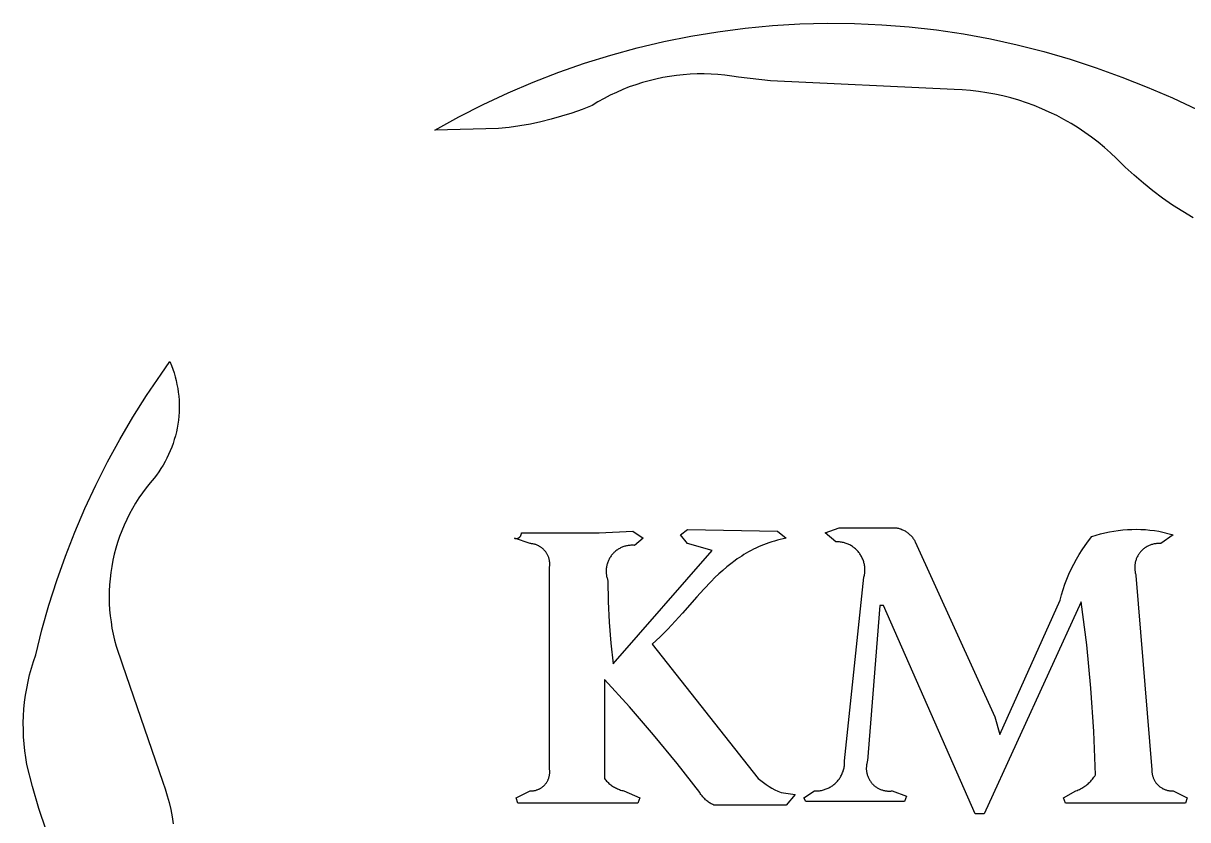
# Model space of a CAD drawing. Header units: millimetres. Extents: x 2135 to 254135, y 1035 to 90135.
# Drawn here: x 80722.6 to 81118.4, y 7236.4 to 7507.1 of the extents above; entities that cross this region are included whole.
import ezdxf

# ---------------------------------------------------------------- set-up
doc = ezdxf.new("R2010")
doc.units = ezdxf.units.MM
for name, color, linetype in [('form_TED.A', 40, 'Continuous'), ('HAT_TED.A', 9, 'Continuous'), ('WA2(가벽)_TED.A', 7, 'Continuous')]:
    doc.layers.add(name, color=color, linetype=linetype)

# ---------------------------------------------------------------- blocks, each defined once
blk = doc.blocks.new('BLOCK')
at = {"layer": 'HAT_TED.A', "color": 251}
for p, q in [((423960.607, -454299.592), (423961.066, -454299.549)), ((423961.066, -454299.549), (423961.526, -454299.521)), ((423961.526, -454299.521), (423961.987, -454299.509)), ((423961.987, -454299.509), (423962.448, -454299.513)), ((423962.448, -454299.513), (423962.909, -454299.533)), ((423962.909, -454299.533), (423963.368, -454299.569)), ((423959.242, -454299.816), (423959.694, -454299.726)), ((423959.694, -454299.726), (423960.149, -454299.651)), ((423960.149, -454299.651), (423960.607, -454299.592)), ((423963.368, -454299.569), (423963.827, -454299.621)), ((423963.827, -454299.621), (423964.283, -454299.688)), ((423964.283, -454299.688), (423964.736, -454299.771)), ((423958.349, -454300.043), (423958.794, -454299.922)), ((423958.794, -454299.922), (423959.242, -454299.816)), ((423964.736, -454299.771), (423965.187, -454299.87)), ((423965.187, -454299.87), (423965.633, -454299.984)), ((423957.908, -454300.18), (423958.349, -454300.043)), ((423965.633, -454299.984), (423966.076, -454300.113)), ((423966.076, -454300.113), (423966.514, -454300.257)), ((423957.043, -454300.498), (423957.473, -454300.331)), ((423957.473, -454300.331), (423957.908, -454300.18)), ((423966.514, -454300.257), (423966.947, -454300.417)), ((423956.619, -454300.679), (423957.043, -454300.498)), ((423958.769, -454300.542), (423958.659, -454300.581)), ((423958.88, -454300.506), (423958.769, -454300.542)), ((423958.993, -454300.475), (423958.88, -454300.506)), ((423959.106, -454300.447), (423958.993, -454300.475)), ((423959.221, -454300.423), (423959.106, -454300.447)), ((423959.336, -454300.402), (423959.221, -454300.423)), ((423959.451, -454300.386), (423959.336, -454300.402)), ((423959.568, -454300.374), (423959.451, -454300.386)), ((423959.684, -454300.365), (423959.568, -454300.374)), ((423959.801, -454300.361), (423959.684, -454300.365)), ((423959.918, -454300.36), (423959.801, -454300.361)), ((423960.035, -454300.364), (423959.918, -454300.36)), ((423960.151, -454300.371), (423960.035, -454300.364)), ((423960.267, -454300.382), (423960.151, -454300.371)), ((423960.383, -454300.398), (423960.267, -454300.382)), ((423960.499, -454300.417), (423960.383, -454300.398)), ((423961.033, -454300.476), (423960.499, -454300.417)), ((423964.124, -454300.625), (423961.033, -454300.476)), ((423966.947, -454300.417), (423967.375, -454300.583)), ((423956.201, -454300.875), (423956.619, -454300.679)), ((423958.338, -454300.721), (423958.234, -454300.774)), ((423958.443, -454300.671), (423958.338, -454300.721)), ((423958.55, -454300.624), (423958.443, -454300.671)), ((423958.659, -454300.581), (423958.55, -454300.624)), ((423964.262, -454300.631), (423964.124, -454300.625)), ((423964.399, -454300.642), (423964.262, -454300.631)), ((423964.537, -454300.658), (423964.399, -454300.642)), ((423964.673, -454300.678), (423964.537, -454300.658)), ((423964.809, -454300.703), (423964.673, -454300.678)), ((423964.944, -454300.732), (423964.809, -454300.703)), ((423965.078, -454300.766), (423964.944, -454300.732)), ((423967.375, -454300.583), (423967.797, -454300.763)), ((423955.791, -454301.084), (423956.201, -454300.875)), ((423958.032, -454300.892), (423957.864, -454300.959)), ((423958.132, -454300.832), (423958.032, -454300.892)), ((423958.234, -454300.774), (423958.132, -454300.832)), ((423965.211, -454300.805), (423965.078, -454300.766)), ((423965.342, -454300.848), (423965.211, -454300.805)), ((423965.472, -454300.895), (423965.342, -454300.848)), ((423965.6, -454300.947), (423965.472, -454300.895)), ((423967.797, -454300.763), (423968.214, -454300.958)), ((423955.388, -454301.308), (423955.791, -454301.084)), ((423957.347, -454301.123), (423957.172, -454301.166)), ((423957.521, -454301.074), (423957.347, -454301.123)), ((423957.694, -454301.019), (423957.521, -454301.074)), ((423957.864, -454300.959), (423957.694, -454301.019)), ((423965.726, -454301.003), (423965.6, -454300.947)), ((423965.85, -454301.063), (423965.726, -454301.003)), ((423965.972, -454301.128), (423965.85, -454301.063)), ((423966.092, -454301.196), (423965.972, -454301.128)), ((423956.457, -454301.278), (423955.388, -454301.308)), ((423956.637, -454301.26), (423956.457, -454301.278)), ((423956.816, -454301.235), (423956.637, -454301.26)), ((423956.995, -454301.204), (423956.816, -454301.235)), ((423957.172, -454301.166), (423956.995, -454301.204)), ((423966.21, -454301.269), (423966.092, -454301.196)), ((423966.325, -454301.345), (423966.21, -454301.269)), ((423966.437, -454301.426), (423966.325, -454301.345)), ((423966.547, -454301.51), (423966.437, -454301.426)), ((423966.653, -454301.598), (423966.547, -454301.51)), ((423966.757, -454301.689), (423966.653, -454301.598)), ((423966.857, -454301.784), (423966.757, -454301.689)), ((423967.003, -454301.927), (423966.857, -454301.784)), ((423967.154, -454302.066), (423967.003, -454301.927)), ((423967.309, -454302.199), (423967.154, -454302.066)), ((423967.469, -454302.327), (423967.309, -454302.199)), ((423967.633, -454302.45), (423967.469, -454302.327)), ((423967.801, -454302.567), (423967.633, -454302.45)), ((423967.973, -454302.678), (423967.801, -454302.567)), ((423968.148, -454302.783), (423967.973, -454302.678)), ((423950.782, -454305.409), (423950.93, -454305.201)), ((423950.93, -454305.201), (423950.956, -454305.263)), ((423950.538, -454305.768), (423950.782, -454305.409)), ((423950.956, -454305.263), (423950.979, -454305.326)), ((423950.979, -454305.326), (423951, -454305.39)), ((423951, -454305.39), (423951.019, -454305.454)), ((423951.019, -454305.454), (423951.035, -454305.519)), ((423951.035, -454305.519), (423951.049, -454305.584)), ((423951.049, -454305.584), (423951.061, -454305.65)), ((423950.306, -454306.134), (423950.538, -454305.768)), ((423951.061, -454305.65), (423951.071, -454305.717)), ((423951.071, -454305.717), (423951.078, -454305.784)), ((423951.078, -454305.784), (423951.083, -454305.85)), ((423951.083, -454305.85), (423951.086, -454305.917)), ((423951.086, -454305.985), (423951.084, -454306.052)), ((423951.086, -454305.917), (423951.086, -454305.985)), ((423950.086, -454306.508), (423950.306, -454306.134)), ((423951.073, -454306.185), (423951.064, -454306.252)), ((423951.079, -454306.118), (423951.073, -454306.185)), ((423951.084, -454306.052), (423951.079, -454306.118)), ((423951.039, -454306.383), (423951.023, -454306.449)), ((423951.052, -454306.318), (423951.039, -454306.383)), ((423951.064, -454306.252), (423951.052, -454306.318)), ((423949.878, -454306.889), (423950.086, -454306.508)), ((423950.984, -454306.577), (423950.961, -454306.64)), ((423951.004, -454306.513), (423950.984, -454306.577)), ((423951.023, -454306.449), (423951.004, -454306.513)), ((423950.909, -454306.764), (423950.88, -454306.824)), ((423950.936, -454306.702), (423950.909, -454306.764)), ((423950.961, -454306.64), (423950.936, -454306.702)), ((423949.682, -454307.276), (423949.878, -454306.889)), ((423950.78, -454306.999), (423950.743, -454307.055)), ((423950.816, -454306.942), (423950.78, -454306.999)), ((423950.849, -454306.883), (423950.816, -454306.942)), ((423950.88, -454306.824), (423950.849, -454306.883)), ((423950.663, -454307.162), (423950.595, -454307.241)), ((423950.704, -454307.109), (423950.663, -454307.162)), ((423950.743, -454307.055), (423950.704, -454307.109)), ((423949.499, -454307.669), (423949.682, -454307.276)), ((423950.53, -454307.323), (423950.468, -454307.406)), ((423950.595, -454307.241), (423950.53, -454307.323)), ((423950.353, -454307.58), (423950.3, -454307.67)), ((423950.409, -454307.492), (423950.353, -454307.58)), ((423950.468, -454307.406), (423950.409, -454307.492)), ((423949.328, -454308.068), (423949.499, -454307.669)), ((423950.25, -454307.761), (423950.204, -454307.854)), ((423950.3, -454307.67), (423950.25, -454307.761)), ((423950.16, -454307.949), (423950.12, -454308.045)), ((423950.204, -454307.854), (423950.16, -454307.949)), ((423949.171, -454308.472), (423949.328, -454308.068)), ((423950.083, -454308.143), (423950.05, -454308.241)), ((423950.12, -454308.045), (423950.083, -454308.143)), ((423956.992, -454308.261), (423956.725, -454308.172)), ((423956.725, -454308.172), (423956.728, -454308.173)), ((423956.728, -454308.173), (423956.731, -454308.174)), ((423956.731, -454308.174), (423956.734, -454308.175)), ((423956.734, -454308.175), (423956.737, -454308.175)), ((423956.737, -454308.175), (423956.74, -454308.176)), ((423956.74, -454308.176), (423956.743, -454308.176)), ((423956.743, -454308.176), (423956.746, -454308.177)), ((423956.746, -454308.177), (423956.749, -454308.177)), ((423956.749, -454308.177), (423956.752, -454308.177)), ((423956.752, -454308.177), (423956.755, -454308.177)), ((423956.755, -454308.177), (423956.759, -454308.177)), ((423956.759, -454308.177), (423956.762, -454308.177)), ((423956.762, -454308.177), (423956.765, -454308.176)), ((423956.765, -454308.176), (423956.768, -454308.176)), ((423956.768, -454308.176), (423956.771, -454308.175)), ((423956.771, -454308.175), (423956.774, -454308.175)), ((423956.774, -454308.175), (423956.777, -454308.174)), ((423956.777, -454308.174), (423956.78, -454308.173)), ((423956.78, -454308.173), (423956.783, -454308.172)), ((423956.783, -454308.172), (423956.786, -454308.171)), ((423956.786, -454308.171), (423956.789, -454308.17)), ((423956.789, -454308.17), (423956.792, -454308.168)), ((423956.792, -454308.168), (423956.794, -454308.167)), ((423956.794, -454308.167), (423956.797, -454308.166)), ((423956.797, -454308.166), (423956.8, -454308.164)), ((423956.8, -454308.164), (423956.802, -454308.162)), ((423956.802, -454308.162), (423956.805, -454308.161)), ((423956.805, -454308.161), (423956.808, -454308.159)), ((423956.808, -454308.159), (423956.81, -454308.157)), ((423956.81, -454308.157), (423956.812, -454308.155)), ((423956.812, -454308.155), (423956.815, -454308.153)), ((423956.815, -454308.153), (423956.817, -454308.151)), ((423956.817, -454308.151), (423956.819, -454308.148)), ((423956.819, -454308.148), (423956.821, -454308.146)), ((423956.821, -454308.146), (423956.823, -454308.144)), ((423956.823, -454308.144), (423956.825, -454308.141)), ((423956.825, -454308.141), (423956.827, -454308.139)), ((423956.827, -454308.139), (423956.829, -454308.136)), ((423956.829, -454308.136), (423956.83, -454308.134)), ((423956.83, -454308.134), (423956.832, -454308.131)), ((423956.832, -454308.131), (423956.833, -454308.128)), ((423956.833, -454308.128), (423956.835, -454308.125)), ((423956.835, -454308.125), (423956.836, -454308.123)), ((423956.836, -454308.123), (423956.837, -454308.12)), ((423956.837, -454308.12), (423956.838, -454308.117)), ((423956.838, -454308.117), (423956.839, -454308.114)), ((423956.839, -454308.114), (423956.84, -454308.111)), ((423956.84, -454308.111), (423956.841, -454308.108)), ((423956.841, -454308.108), (423956.842, -454308.105)), ((423956.842, -454308.102), (423956.843, -454308.099)), ((423956.842, -454308.105), (423956.842, -454308.102)), ((423956.843, -454308.092), (423956.844, -454308.089)), ((423956.843, -454308.096), (423956.843, -454308.092)), ((423956.843, -454308.099), (423956.843, -454308.096)), ((423956.844, -454308.083), (423958.151, -454308.083)), ((423956.844, -454308.086), (423956.844, -454308.083)), ((423956.844, -454308.089), (423956.844, -454308.086)), ((423958.151, -454308.083), (423958.716, -454308.053)), ((423958.716, -454308.053), (423958.894, -454308.172)), ((423958.894, -454308.172), (423958.745, -454308.291)), ((423959.518, -454308.113), (423959.637, -454308.024)), ((423959.637, -454308.261), (423959.518, -454308.113)), ((423959.637, -454308.024), (423961.152, -454308.053)), ((423961.152, -454308.053), (423961.301, -454308.172)), ((423961.25, -454308.183), (423961.2, -454308.194)), ((423961.301, -454308.172), (423961.25, -454308.183)), ((423961.955, -454308.083), (423962.192, -454307.994)), ((423962.133, -454308.232), (423961.955, -454308.083)), ((423962.192, -454307.994), (423963.143, -454307.994)), ((423963.143, -454307.994), (423963.158, -454307.996)), ((423963.158, -454307.996), (423963.173, -454308)), ((423963.173, -454308), (423963.187, -454308.003)), ((423963.187, -454308.003), (423963.202, -454308.007)), ((423963.202, -454308.007), (423963.216, -454308.012)), ((423963.216, -454308.012), (423963.23, -454308.016)), ((423963.23, -454308.016), (423963.244, -454308.022)), ((423963.244, -454308.022), (423963.258, -454308.028)), ((423963.258, -454308.028), (423963.271, -454308.034)), ((423963.271, -454308.034), (423963.285, -454308.041)), ((423963.285, -454308.041), (423963.298, -454308.048)), ((423963.298, -454308.048), (423963.311, -454308.056)), ((423963.311, -454308.056), (423963.323, -454308.064)), ((423963.323, -454308.064), (423963.336, -454308.073)), ((423963.336, -454308.073), (423963.348, -454308.082)), ((423963.348, -454308.082), (423963.359, -454308.091)), ((423963.359, -454308.091), (423963.37, -454308.101)), ((423963.37, -454308.101), (423963.381, -454308.112)), ((423963.381, -454308.112), (423963.392, -454308.122)), ((423963.392, -454308.122), (423963.402, -454308.133)), ((423963.402, -454308.133), (423963.412, -454308.144)), ((423963.412, -454308.144), (423963.422, -454308.156)), ((423963.422, -454308.156), (423963.431, -454308.168)), ((423963.431, -454308.168), (423963.44, -454308.18)), ((423963.44, -454308.18), (423963.448, -454308.193)), ((423966.384, -454308.216), (423966.441, -454308.143)), ((423966.441, -454308.143), (423966.514, -454308.119)), ((423966.514, -454308.119), (423966.587, -454308.098)), ((423966.587, -454308.098), (423966.662, -454308.08)), ((423966.662, -454308.08), (423966.736, -454308.064)), ((423966.736, -454308.064), (423966.811, -454308.051)), ((423966.811, -454308.051), (423966.887, -454308.04)), ((423966.887, -454308.04), (423966.962, -454308.031)), ((423966.962, -454308.031), (423967.039, -454308.025)), ((423967.039, -454308.025), (423967.115, -454308.022)), ((423967.115, -454308.022), (423967.191, -454308.021)), ((423967.191, -454308.021), (423967.267, -454308.022)), ((423967.267, -454308.022), (423967.343, -454308.026)), ((423967.343, -454308.026), (423967.419, -454308.033)), ((423967.419, -454308.033), (423967.495, -454308.042)), ((423967.495, -454308.042), (423967.571, -454308.053)), ((423967.571, -454308.053), (423967.808, -454308.113)), ((423967.808, -454308.113), (423967.6, -454308.261)), ((423950.02, -454308.341), (423949.994, -454308.442)), ((423950.05, -454308.241), (423950.02, -454308.341)), ((423957.004, -454308.262), (423956.992, -454308.261)), ((423957.016, -454308.263), (423957.004, -454308.262)), ((423957.027, -454308.265), (423957.016, -454308.263)), ((423957.039, -454308.267), (423957.027, -454308.265)), ((423957.051, -454308.269), (423957.039, -454308.267)), ((423957.062, -454308.272), (423957.051, -454308.269)), ((423957.074, -454308.275), (423957.062, -454308.272)), ((423957.085, -454308.279), (423957.074, -454308.275)), ((423957.096, -454308.283), (423957.085, -454308.279)), ((423957.107, -454308.287), (423957.096, -454308.283)), ((423957.118, -454308.292), (423957.107, -454308.287)), ((423957.129, -454308.297), (423957.118, -454308.292)), ((423957.139, -454308.302), (423957.129, -454308.297)), ((423957.149, -454308.308), (423957.139, -454308.302)), ((423957.16, -454308.314), (423957.149, -454308.308)), ((423957.169, -454308.32), (423957.16, -454308.314)), ((423957.179, -454308.327), (423957.169, -454308.32)), ((423957.189, -454308.334), (423957.179, -454308.327)), ((423957.198, -454308.342), (423957.189, -454308.334)), ((423957.207, -454308.35), (423957.198, -454308.342)), ((423957.215, -454308.358), (423957.207, -454308.35)), ((423957.224, -454308.366), (423957.215, -454308.358)), ((423957.232, -454308.375), (423957.224, -454308.366)), ((423957.24, -454308.383), (423957.232, -454308.375)), ((423957.247, -454308.393), (423957.24, -454308.383)), ((423958.389, -454310.282), (423960.053, -454308.38)), ((423958.435, -454308.383), (423958.424, -454308.393)), ((423958.447, -454308.374), (423958.435, -454308.383)), ((423958.46, -454308.365), (423958.447, -454308.374)), ((423958.472, -454308.357), (423958.46, -454308.365)), ((423958.485, -454308.349), (423958.472, -454308.357)), ((423958.498, -454308.342), (423958.485, -454308.349)), ((423958.512, -454308.335), (423958.498, -454308.342)), ((423958.525, -454308.329), (423958.512, -454308.335)), ((423958.539, -454308.323), (423958.525, -454308.329)), ((423958.553, -454308.317), (423958.539, -454308.323)), ((423958.567, -454308.312), (423958.553, -454308.317)), ((423958.582, -454308.307), (423958.567, -454308.312)), ((423958.596, -454308.303), (423958.582, -454308.307)), ((423958.611, -454308.3), (423958.596, -454308.303)), ((423958.625, -454308.297), (423958.611, -454308.3)), ((423958.64, -454308.294), (423958.625, -454308.297)), ((423958.655, -454308.292), (423958.64, -454308.294)), ((423958.67, -454308.291), (423958.655, -454308.292)), ((423958.685, -454308.29), (423958.67, -454308.291)), ((423958.7, -454308.289), (423958.685, -454308.29)), ((423958.715, -454308.289), (423958.7, -454308.289)), ((423958.73, -454308.29), (423958.715, -454308.289)), ((423958.745, -454308.291), (423958.73, -454308.29)), ((423960.053, -454308.38), (423959.637, -454308.261)), ((423960.707, -454308.379), (423960.667, -454308.401)), ((423960.748, -454308.358), (423960.707, -454308.379)), ((423960.789, -454308.338), (423960.748, -454308.358)), ((423960.832, -454308.318), (423960.789, -454308.338)), ((423960.875, -454308.3), (423960.832, -454308.318)), ((423960.919, -454308.282), (423960.875, -454308.3)), ((423960.963, -454308.265), (423960.919, -454308.282)), ((423961.009, -454308.249), (423960.963, -454308.265)), ((423961.055, -454308.234), (423961.009, -454308.249)), ((423961.102, -454308.219), (423961.055, -454308.234)), ((423961.151, -454308.206), (423961.102, -454308.219)), ((423961.2, -454308.194), (423961.151, -454308.206)), ((423962.149, -454308.231), (423962.133, -454308.232)), ((423962.166, -454308.232), (423962.149, -454308.231)), ((423962.182, -454308.232), (423962.166, -454308.232)), ((423962.198, -454308.234), (423962.182, -454308.232)), ((423962.214, -454308.236), (423962.198, -454308.234)), ((423962.231, -454308.238), (423962.214, -454308.236)), ((423962.247, -454308.241), (423962.231, -454308.238)), ((423962.263, -454308.245), (423962.247, -454308.241)), ((423962.279, -454308.249), (423962.263, -454308.245)), ((423962.294, -454308.254), (423962.279, -454308.249)), ((423962.31, -454308.259), (423962.294, -454308.254)), ((423962.325, -454308.265), (423962.31, -454308.259)), ((423962.34, -454308.271), (423962.325, -454308.265)), ((423962.355, -454308.278), (423962.34, -454308.271)), ((423962.37, -454308.285), (423962.355, -454308.278)), ((423962.384, -454308.293), (423962.37, -454308.285)), ((423962.398, -454308.301), (423962.384, -454308.293)), ((423962.412, -454308.31), (423962.398, -454308.301)), ((423962.425, -454308.319), (423962.412, -454308.31)), ((423962.438, -454308.329), (423962.425, -454308.319)), ((423962.451, -454308.339), (423962.438, -454308.329)), ((423962.464, -454308.35), (423962.451, -454308.339)), ((423962.476, -454308.361), (423962.464, -454308.35)), ((423962.488, -454308.373), (423962.476, -454308.361)), ((423962.499, -454308.384), (423962.488, -454308.373)), ((423962.51, -454308.397), (423962.499, -454308.384)), ((423963.448, -454308.193), (423963.456, -454308.205)), ((423963.456, -454308.205), (423963.463, -454308.218)), ((423963.463, -454308.218), (423963.47, -454308.232)), ((423963.47, -454308.232), (423964.807, -454311.173)), ((423966.228, -454308.446), (423966.278, -454308.367)), ((423966.278, -454308.367), (423966.33, -454308.291)), ((423966.33, -454308.291), (423966.384, -454308.216)), ((423967.281, -454308.38), (423967.271, -454308.39)), ((423967.291, -454308.37), (423967.281, -454308.38)), ((423967.301, -454308.36), (423967.291, -454308.37)), ((423967.312, -454308.351), (423967.301, -454308.36)), ((423967.323, -454308.343), (423967.312, -454308.351)), ((423967.334, -454308.334), (423967.323, -454308.343)), ((423967.346, -454308.326), (423967.334, -454308.334)), ((423967.358, -454308.319), (423967.346, -454308.326)), ((423967.37, -454308.312), (423967.358, -454308.319)), ((423967.382, -454308.305), (423967.37, -454308.312)), ((423967.395, -454308.299), (423967.382, -454308.305)), ((423967.408, -454308.293), (423967.395, -454308.299)), ((423967.421, -454308.288), (423967.408, -454308.293)), ((423967.434, -454308.283), (423967.421, -454308.288)), ((423967.447, -454308.279), (423967.434, -454308.283)), ((423967.461, -454308.275), (423967.447, -454308.279)), ((423967.475, -454308.271), (423967.461, -454308.275)), ((423967.488, -454308.268), (423967.475, -454308.271)), ((423967.502, -454308.266), (423967.488, -454308.268)), ((423967.516, -454308.263), (423967.502, -454308.266)), ((423967.53, -454308.262), (423967.516, -454308.263)), ((423967.544, -454308.261), (423967.53, -454308.262)), ((423967.558, -454308.26), (423967.544, -454308.261)), ((423967.572, -454308.26), (423967.558, -454308.26)), ((423967.586, -454308.261), (423967.572, -454308.26)), ((423967.6, -454308.261), (423967.586, -454308.261)), ((423949.026, -454308.881), (423949.171, -454308.472)), ((423949.971, -454308.543), (423949.951, -454308.646)), ((423949.994, -454308.442), (423949.971, -454308.543)), ((423957.254, -454308.402), (423957.247, -454308.393)), ((423957.261, -454308.412), (423957.254, -454308.402)), ((423957.268, -454308.422), (423957.261, -454308.412)), ((423957.274, -454308.432), (423957.268, -454308.422)), ((423957.28, -454308.442), (423957.274, -454308.432)), ((423957.285, -454308.452), (423957.28, -454308.442)), ((423957.29, -454308.463), (423957.285, -454308.452)), ((423957.295, -454308.474), (423957.29, -454308.463)), ((423957.299, -454308.485), (423957.295, -454308.474)), ((423957.303, -454308.496), (423957.299, -454308.485)), ((423957.307, -454308.507), (423957.303, -454308.496)), ((423957.31, -454308.519), (423957.307, -454308.507)), ((423957.313, -454308.53), (423957.31, -454308.519)), ((423957.315, -454308.542), (423957.313, -454308.53)), ((423957.317, -454308.553), (423957.315, -454308.542)), ((423957.319, -454308.565), (423957.317, -454308.553)), ((423957.32, -454308.577), (423957.319, -454308.565)), ((423957.321, -454308.589), (423957.32, -454308.577)), ((423958.296, -454308.576), (423958.291, -454308.59)), ((423958.301, -454308.562), (423958.296, -454308.576)), ((423958.307, -454308.548), (423958.301, -454308.562)), ((423958.314, -454308.534), (423958.307, -454308.548)), ((423958.32, -454308.521), (423958.314, -454308.534)), ((423958.328, -454308.508), (423958.32, -454308.521)), ((423958.335, -454308.495), (423958.328, -454308.508)), ((423958.344, -454308.482), (423958.335, -454308.495)), ((423958.352, -454308.47), (423958.344, -454308.482)), ((423958.361, -454308.458), (423958.352, -454308.47)), ((423958.371, -454308.446), (423958.361, -454308.458)), ((423958.381, -454308.435), (423958.371, -454308.446)), ((423958.391, -454308.424), (423958.381, -454308.435)), ((423958.401, -454308.413), (423958.391, -454308.424)), ((423958.412, -454308.403), (423958.401, -454308.413)), ((423958.424, -454308.393), (423958.412, -454308.403)), ((423960.439, -454308.546), (423960.368, -454308.6)), ((423960.476, -454308.52), (423960.439, -454308.546)), ((423960.513, -454308.495), (423960.476, -454308.52)), ((423960.55, -454308.471), (423960.513, -454308.495)), ((423960.589, -454308.447), (423960.55, -454308.471)), ((423960.627, -454308.423), (423960.589, -454308.447)), ((423960.667, -454308.401), (423960.627, -454308.423)), ((423962.52, -454308.409), (423962.51, -454308.397)), ((423962.53, -454308.422), (423962.52, -454308.409)), ((423962.54, -454308.435), (423962.53, -454308.422)), ((423962.549, -454308.449), (423962.54, -454308.435)), ((423962.557, -454308.463), (423962.549, -454308.449)), ((423962.565, -454308.477), (423962.557, -454308.463)), ((423962.573, -454308.492), (423962.565, -454308.477)), ((423962.58, -454308.506), (423962.573, -454308.492)), ((423962.587, -454308.521), (423962.58, -454308.506)), ((423962.593, -454308.537), (423962.587, -454308.521)), ((423962.598, -454308.552), (423962.593, -454308.537)), ((423962.604, -454308.568), (423962.598, -454308.552)), ((423962.608, -454308.583), (423962.604, -454308.568)), ((423966.137, -454308.607), (423966.181, -454308.526)), ((423966.181, -454308.526), (423966.228, -454308.446)), ((423967.173, -454308.574), (423967.17, -454308.588)), ((423967.176, -454308.561), (423967.173, -454308.574)), ((423967.18, -454308.547), (423967.176, -454308.561)), ((423967.185, -454308.534), (423967.18, -454308.547)), ((423967.19, -454308.52), (423967.185, -454308.534)), ((423967.195, -454308.507), (423967.19, -454308.52)), ((423967.201, -454308.495), (423967.195, -454308.507)), ((423967.207, -454308.482), (423967.201, -454308.495)), ((423967.213, -454308.469), (423967.207, -454308.482)), ((423967.22, -454308.457), (423967.213, -454308.469)), ((423967.228, -454308.445), (423967.22, -454308.457)), ((423967.236, -454308.434), (423967.228, -454308.445)), ((423967.244, -454308.422), (423967.236, -454308.434)), ((423967.252, -454308.411), (423967.244, -454308.422)), ((423967.261, -454308.4), (423967.252, -454308.411)), ((423967.271, -454308.39), (423967.261, -454308.4)), ((423949.936, -454308.749), (423949.923, -454308.852)), ((423949.951, -454308.646), (423949.936, -454308.749)), ((423957.319, -454308.648), (423957.32, -454308.636)), ((423957.319, -454312.065), (423957.319, -454308.648)), ((423957.32, -454308.636), (423957.321, -454308.624)), ((423957.321, -454308.601), (423957.321, -454308.589)), ((423957.321, -454308.612), (423957.321, -454308.601)), ((423957.321, -454308.624), (423957.321, -454308.612)), ((423958.27, -454308.708), (423958.269, -454308.724)), ((423958.269, -454308.724), (423958.27, -454308.739)), ((423958.271, -454308.693), (423958.27, -454308.708)), ((423958.27, -454308.739), (423958.27, -454308.754)), ((423958.27, -454308.754), (423958.272, -454308.769)), ((423958.272, -454308.678), (423958.271, -454308.693)), ((423958.274, -454308.664), (423958.272, -454308.678)), ((423958.272, -454308.769), (423958.273, -454308.784)), ((423958.276, -454308.649), (423958.274, -454308.664)), ((423958.279, -454308.634), (423958.276, -454308.649)), ((423958.283, -454308.619), (423958.279, -454308.634)), ((423958.287, -454308.605), (423958.283, -454308.619)), ((423958.291, -454308.59), (423958.287, -454308.605)), ((423960.166, -454308.773), (423960.101, -454308.834)), ((423960.232, -454308.713), (423960.166, -454308.773)), ((423960.299, -454308.655), (423960.232, -454308.713)), ((423960.368, -454308.6), (423960.299, -454308.655)), ((423962.612, -454308.599), (423962.608, -454308.583)), ((423962.615, -454308.615), (423962.612, -454308.599)), ((423962.618, -454308.631), (423962.615, -454308.615)), ((423962.62, -454308.647), (423962.618, -454308.631)), ((423962.618, -454308.778), (423962.621, -454308.762)), ((423962.622, -454308.664), (423962.62, -454308.647)), ((423962.621, -454308.762), (423962.622, -454308.745)), ((423962.623, -454308.68), (423962.622, -454308.664)), ((423962.622, -454308.745), (423962.623, -454308.729)), ((423962.624, -454308.696), (423962.623, -454308.68)), ((423962.623, -454308.729), (423962.624, -454308.713)), ((423962.624, -454308.713), (423962.624, -454308.696)), ((423966.021, -454308.86), (423966.057, -454308.774)), ((423966.057, -454308.774), (423966.096, -454308.69)), ((423966.096, -454308.69), (423966.137, -454308.607)), ((423967.164, -454308.63), (423967.163, -454308.644)), ((423967.163, -454308.644), (423967.163, -454308.658)), ((423967.163, -454308.658), (423967.163, -454308.672)), ((423967.163, -454308.672), (423967.163, -454308.686)), ((423967.163, -454308.686), (423967.164, -454308.7)), ((423967.166, -454308.616), (423967.164, -454308.63)), ((423967.164, -454308.7), (423967.166, -454308.714)), ((423967.168, -454308.602), (423967.166, -454308.616)), ((423967.166, -454308.714), (423967.168, -454308.728)), ((423967.17, -454308.588), (423967.168, -454308.602)), ((423967.168, -454308.728), (423967.17, -454308.742)), ((423967.17, -454308.742), (423967.173, -454308.756)), ((423967.173, -454308.756), (423967.176, -454308.769)), ((423967.176, -454308.769), (423967.18, -454308.783)), ((423948.895, -454309.295), (423949.026, -454308.881)), ((423949.915, -454308.956), (423949.91, -454309.06)), ((423949.923, -454308.852), (423949.915, -454308.956)), ((423958.273, -454308.784), (423958.276, -454308.799)), ((423958.276, -454308.799), (423958.278, -454308.813)), ((423958.278, -454308.813), (423958.282, -454308.828)), ((423958.282, -454308.828), (423958.285, -454308.843)), ((423958.285, -454308.843), (423958.29, -454308.857)), ((423958.29, -454308.857), (423958.294, -454308.871)), ((423958.294, -454308.871), (423958.3, -454308.885)), ((423958.3, -454308.885), (423958.306, -454309.235)), ((423960.038, -454308.897), (423959.914, -454309.026)), ((423960.101, -454308.834), (423960.038, -454308.897)), ((423962.281, -454311.916), (423962.608, -454308.826)), ((423962.608, -454308.826), (423962.612, -454308.81)), ((423962.612, -454308.81), (423962.616, -454308.794)), ((423962.616, -454308.794), (423962.618, -454308.778)), ((423965.958, -454309.034), (423965.988, -454308.946)), ((423965.988, -454308.946), (423966.021, -454308.86)), ((423967.18, -454308.783), (423967.184, -454308.796)), ((423967.184, -454308.796), (423967.452, -454312.065)), ((423949.91, -454309.06), (423949.908, -454309.164)), ((423949.908, -454309.164), (423949.91, -454309.268)), ((423959.794, -454309.159), (423959.554, -454309.43)), ((423959.914, -454309.026), (423959.794, -454309.159)), ((423965.907, -454309.212), (423965.931, -454309.123)), ((423965.931, -454309.123), (423965.958, -454309.034)), ((423948.777, -454309.712), (423948.895, -454309.295)), ((423949.91, -454309.268), (423949.916, -454309.373)), ((423958.306, -454309.235), (423958.323, -454309.585)), ((423962.876, -454309.301), (423962.757, -454310.787)), ((423962.935, -454309.301), (423962.876, -454309.301)), ((423964.48, -454312.808), (423962.935, -454309.301)), ((423966.263, -454309.242), (423964.629, -454312.808)), ((423964.896, -454311.471), (423965.907, -454309.212)), ((423966.356, -454309.967), (423966.263, -454309.242)), ((423949.916, -454309.373), (423949.926, -454309.476)), ((423949.926, -454309.476), (423949.939, -454309.58)), ((423959.554, -454309.43), (423959.433, -454309.566)), ((423948.672, -454310.133), (423948.777, -454309.712)), ((423949.939, -454309.58), (423949.955, -454309.682)), ((423949.955, -454309.682), (423949.975, -454309.785)), ((423958.323, -454309.585), (423958.35, -454309.934)), ((423959.308, -454309.699), (423959.244, -454309.765)), ((423959.433, -454309.566), (423959.308, -454309.699)), ((423949.975, -454309.785), (423949.999, -454309.886)), ((423949.999, -454309.886), (423950.026, -454309.987)), ((423958.35, -454309.934), (423958.389, -454310.282)), ((423959.111, -454309.893), (423959.043, -454309.955)), ((423959.178, -454309.83), (423959.111, -454309.893)), ((423959.244, -454309.765), (423959.178, -454309.83)), ((423948.634, -454310.244), (423948.672, -454310.133)), ((423950.026, -454309.987), (423950.057, -454310.086)), ((423950.057, -454310.086), (423950.091, -454310.185)), ((423959.043, -454309.955), (423960.825, -454312.213)), ((423966.426, -454310.694), (423966.356, -454309.967)), ((423948.6, -454310.356), (423948.634, -454310.244)), ((423950.091, -454310.185), (423950.128, -454310.282)), ((423950.128, -454310.282), (423950.812, -454312.273)), ((423948.543, -454310.582), (423948.569, -454310.469)), ((423948.569, -454310.469), (423948.6, -454310.356)), ((423948.501, -454310.812), (423948.52, -454310.697)), ((423948.52, -454310.697), (423948.543, -454310.582)), ((423958.66, -454311.009), (423958.24, -454310.549)), ((423958.24, -454310.549), (423958.24, -454312.213)), ((423966.475, -454311.424), (423966.426, -454310.694)), ((423948.474, -454311.045), (423948.486, -454310.928)), ((423948.486, -454310.928), (423948.501, -454310.812)), ((423962.757, -454310.787), (423962.668, -454311.916)), ((423948.467, -454311.161), (423948.474, -454311.045)), ((423959.068, -454311.479), (423958.66, -454311.009)), ((423948.463, -454311.278), (423948.467, -454311.161)), ((423948.464, -454311.395), (423948.463, -454311.278)), ((423964.807, -454311.173), (423964.896, -454311.471)), ((423948.468, -454311.512), (423948.464, -454311.395)), ((423948.476, -454311.628), (423948.468, -454311.512)), ((423959.463, -454311.96), (423959.068, -454311.479)), ((423966.501, -454312.154), (423966.475, -454311.424)), ((423948.488, -454311.745), (423948.476, -454311.628)), ((423948.504, -454311.861), (423948.488, -454311.745)), ((423948.524, -454311.976), (423948.504, -454311.861)), ((423948.619, -454312.348), (423948.524, -454311.976)), ((423957.32, -454312.076), (423957.319, -454312.065)), ((423957.321, -454312.087), (423957.32, -454312.076)), ((423957.321, -454312.098), (423957.321, -454312.087)), ((423957.321, -454312.109), (423957.321, -454312.098)), ((423959.845, -454312.451), (423959.463, -454311.96)), ((423962.249, -454312.113), (423962.255, -454312.097)), ((423962.255, -454312.097), (423962.26, -454312.082)), ((423962.26, -454312.082), (423962.265, -454312.066)), ((423962.265, -454312.066), (423962.269, -454312.049)), ((423962.269, -454312.049), (423962.273, -454312.033)), ((423962.273, -454312.033), (423962.276, -454312.016)), ((423962.276, -454312.016), (423962.278, -454312)), ((423962.278, -454312), (423962.28, -454311.983)), ((423962.28, -454311.983), (423962.281, -454311.967)), ((423962.282, -454311.933), (423962.281, -454311.916)), ((423962.281, -454311.967), (423962.282, -454311.95)), ((423962.282, -454311.95), (423962.282, -454311.933)), ((423962.648, -454312.02), (423962.647, -454312.033)), ((423962.647, -454312.033), (423962.647, -454312.047)), ((423962.647, -454312.047), (423962.647, -454312.06)), ((423962.647, -454312.06), (423962.648, -454312.073)), ((423962.649, -454312.007), (423962.648, -454312.02)), ((423962.648, -454312.073), (423962.65, -454312.086)), ((423962.65, -454311.994), (423962.649, -454312.007)), ((423962.652, -454311.981), (423962.65, -454311.994)), ((423962.65, -454312.086), (423962.652, -454312.1)), ((423962.654, -454311.968), (423962.652, -454311.981)), ((423962.652, -454312.1), (423962.654, -454312.113)), ((423962.657, -454311.955), (423962.654, -454311.968)), ((423962.66, -454311.942), (423962.657, -454311.955)), ((423962.664, -454311.929), (423962.66, -454311.942)), ((423962.668, -454311.916), (423962.664, -454311.929)), ((423967.452, -454312.065), (423967.452, -454312.077)), ((423967.452, -454312.077), (423967.452, -454312.088)), ((423967.452, -454312.088), (423967.452, -454312.1)), ((423967.452, -454312.1), (423967.453, -454312.112)), ((423950.812, -454312.273), (423950.85, -454312.387)), ((423957.245, -454312.31), (423957.252, -454312.302)), ((423957.252, -454312.302), (423957.258, -454312.293)), ((423957.258, -454312.293), (423957.265, -454312.284)), ((423957.265, -454312.284), (423957.271, -454312.275)), ((423957.271, -454312.275), (423957.277, -454312.265)), ((423957.277, -454312.265), (423957.282, -454312.256)), ((423957.282, -454312.256), (423957.287, -454312.246)), ((423957.287, -454312.246), (423957.292, -454312.236)), ((423957.292, -454312.236), (423957.296, -454312.226)), ((423957.296, -454312.226), (423957.301, -454312.216)), ((423957.301, -454312.216), (423957.304, -454312.206)), ((423957.304, -454312.206), (423957.308, -454312.195)), ((423957.308, -454312.195), (423957.311, -454312.185)), ((423957.311, -454312.185), (423957.313, -454312.174)), ((423957.313, -454312.174), (423957.316, -454312.163)), ((423957.316, -454312.163), (423957.317, -454312.152)), ((423957.317, -454312.152), (423957.319, -454312.142)), ((423957.319, -454312.142), (423957.32, -454312.131)), ((423957.32, -454312.131), (423957.321, -454312.12)), ((423957.321, -454312.12), (423957.321, -454312.109)), ((423958.24, -454312.213), (423958.252, -454312.228)), ((423958.252, -454312.228), (423958.264, -454312.243)), ((423958.264, -454312.243), (423958.277, -454312.256)), ((423958.277, -454312.256), (423958.29, -454312.27)), ((423958.29, -454312.27), (423958.303, -454312.283)), ((423958.303, -454312.283), (423958.317, -454312.296)), ((423958.317, -454312.296), (423958.332, -454312.308)), ((423960.825, -454312.213), (423960.87, -454312.249)), ((423960.87, -454312.249), (423960.916, -454312.283)), ((423960.916, -454312.283), (423960.963, -454312.315)), ((423962.116, -454312.303), (423962.128, -454312.292)), ((423962.128, -454312.292), (423962.14, -454312.28)), ((423962.14, -454312.28), (423962.152, -454312.268)), ((423962.152, -454312.268), (423962.163, -454312.256)), ((423962.163, -454312.256), (423962.174, -454312.243)), ((423962.174, -454312.243), (423962.184, -454312.23)), ((423962.184, -454312.23), (423962.194, -454312.216)), ((423962.194, -454312.216), (423962.203, -454312.202)), ((423962.203, -454312.202), (423962.212, -454312.188)), ((423962.212, -454312.188), (423962.221, -454312.174)), ((423962.221, -454312.174), (423962.229, -454312.159)), ((423962.229, -454312.159), (423962.236, -454312.144)), ((423962.236, -454312.144), (423962.243, -454312.129)), ((423962.243, -454312.129), (423962.249, -454312.113)), ((423962.654, -454312.113), (423962.657, -454312.126)), ((423962.657, -454312.126), (423962.66, -454312.139)), ((423962.66, -454312.139), (423962.663, -454312.151)), ((423962.663, -454312.151), (423962.667, -454312.164)), ((423962.667, -454312.164), (423962.672, -454312.176)), ((423962.672, -454312.176), (423962.677, -454312.189)), ((423962.677, -454312.189), (423962.682, -454312.201)), ((423962.682, -454312.201), (423962.688, -454312.213)), ((423962.688, -454312.213), (423962.694, -454312.225)), ((423962.694, -454312.225), (423962.7, -454312.236)), ((423962.7, -454312.236), (423962.707, -454312.247)), ((423962.707, -454312.247), (423962.715, -454312.259)), ((423962.715, -454312.259), (423962.722, -454312.269)), ((423962.722, -454312.269), (423962.73, -454312.28)), ((423962.73, -454312.28), (423962.739, -454312.29)), ((423962.739, -454312.29), (423962.748, -454312.3)), ((423962.748, -454312.3), (423962.757, -454312.31)), ((423966.361, -454312.316), (423966.377, -454312.302)), ((423966.377, -454312.302), (423966.393, -454312.288)), ((423966.393, -454312.288), (423966.409, -454312.273)), ((423966.409, -454312.273), (423966.423, -454312.257)), ((423966.423, -454312.257), (423966.438, -454312.241)), ((423966.438, -454312.241), (423966.452, -454312.225)), ((423966.452, -454312.225), (423966.465, -454312.208)), ((423966.465, -454312.208), (423966.477, -454312.19)), ((423966.477, -454312.19), (423966.49, -454312.172)), ((423966.49, -454312.172), (423966.501, -454312.154)), ((423967.453, -454312.112), (423967.455, -454312.124)), ((423967.455, -454312.124), (423967.456, -454312.135)), ((423967.456, -454312.135), (423967.458, -454312.147)), ((423967.458, -454312.147), (423967.461, -454312.159)), ((423967.461, -454312.159), (423967.464, -454312.17)), ((423967.464, -454312.17), (423967.467, -454312.181)), ((423967.467, -454312.181), (423967.471, -454312.192)), ((423967.471, -454312.192), (423967.475, -454312.204)), ((423967.475, -454312.204), (423967.48, -454312.214)), ((423967.48, -454312.214), (423967.484, -454312.225)), ((423967.484, -454312.225), (423967.49, -454312.236)), ((423967.49, -454312.236), (423967.495, -454312.246)), ((423967.495, -454312.246), (423967.501, -454312.256)), ((423967.501, -454312.256), (423967.507, -454312.266)), ((423967.507, -454312.266), (423967.514, -454312.276)), ((423967.514, -454312.276), (423967.521, -454312.286)), ((423967.521, -454312.286), (423967.528, -454312.295)), ((423967.528, -454312.295), (423967.536, -454312.304)), ((423948.727, -454312.717), (423948.619, -454312.348)), ((423950.85, -454312.387), (423950.885, -454312.503)), ((423956.754, -454312.54), (423956.992, -454312.421)), ((423956.992, -454312.421), (423957.003, -454312.422)), ((423957.003, -454312.422), (423957.014, -454312.421)), ((423957.014, -454312.421), (423957.025, -454312.421)), ((423957.025, -454312.421), (423957.036, -454312.42)), ((423957.036, -454312.42), (423957.047, -454312.419)), ((423957.047, -454312.419), (423957.058, -454312.417)), ((423957.058, -454312.417), (423957.069, -454312.415)), ((423957.069, -454312.415), (423957.079, -454312.412)), ((423957.079, -454312.412), (423957.09, -454312.409)), ((423957.09, -454312.409), (423957.1, -454312.406)), ((423957.1, -454312.406), (423957.111, -454312.403)), ((423957.111, -454312.403), (423957.121, -454312.399)), ((423957.121, -454312.399), (423957.131, -454312.395)), ((423957.131, -454312.395), (423957.141, -454312.39)), ((423957.141, -454312.39), (423957.151, -454312.385)), ((423957.151, -454312.385), (423957.161, -454312.38)), ((423957.161, -454312.38), (423957.17, -454312.374)), ((423957.17, -454312.374), (423957.179, -454312.368)), ((423957.179, -454312.368), (423957.188, -454312.362)), ((423957.188, -454312.362), (423957.197, -454312.355)), ((423957.197, -454312.355), (423957.206, -454312.348)), ((423957.206, -454312.348), (423957.214, -454312.341)), ((423957.214, -454312.341), (423957.222, -454312.334)), ((423957.222, -454312.334), (423957.23, -454312.326)), ((423957.23, -454312.326), (423957.238, -454312.318)), ((423957.238, -454312.318), (423957.245, -454312.31)), ((423958.332, -454312.308), (423958.347, -454312.319)), ((423958.347, -454312.319), (423958.362, -454312.331)), ((423958.362, -454312.331), (423958.377, -454312.341)), ((423958.377, -454312.341), (423958.393, -454312.351)), ((423958.393, -454312.351), (423958.409, -454312.361)), ((423958.409, -454312.361), (423958.426, -454312.37)), ((423958.426, -454312.37), (423958.443, -454312.378)), ((423958.443, -454312.378), (423958.46, -454312.386)), ((423958.46, -454312.386), (423958.477, -454312.394)), ((423958.477, -454312.394), (423958.495, -454312.4)), ((423958.495, -454312.4), (423958.513, -454312.407)), ((423958.513, -454312.407), (423958.531, -454312.412)), ((423958.531, -454312.412), (423958.549, -454312.417)), ((423958.549, -454312.417), (423958.567, -454312.421)), ((423958.567, -454312.421), (423958.835, -454312.54)), ((423959.854, -454312.466), (423959.845, -454312.451)), ((423959.863, -454312.48), (423959.854, -454312.466)), ((423959.873, -454312.494), (423959.863, -454312.48)), ((423959.883, -454312.507), (423959.873, -454312.494)), ((423960.963, -454312.315), (423961.011, -454312.345)), ((423961.011, -454312.345), (423961.059, -454312.374)), ((423961.059, -454312.374), (423961.109, -454312.402)), ((423961.109, -454312.402), (423961.16, -454312.427)), ((423961.16, -454312.427), (423961.212, -454312.451)), ((423961.212, -454312.451), (423961.449, -454312.481)), ((423961.449, -454312.481), (423961.301, -454312.659)), ((423961.598, -454312.54), (423961.776, -454312.421)), ((423961.776, -454312.421), (423961.793, -454312.422)), ((423961.793, -454312.422), (423961.81, -454312.422)), ((423961.81, -454312.422), (423961.826, -454312.421)), ((423961.826, -454312.421), (423961.843, -454312.42)), ((423961.843, -454312.42), (423961.86, -454312.418)), ((423961.86, -454312.418), (423961.876, -454312.416)), ((423961.876, -454312.416), (423961.893, -454312.413)), ((423961.893, -454312.413), (423961.909, -454312.409)), ((423961.909, -454312.409), (423961.925, -454312.405)), ((423961.925, -454312.405), (423961.942, -454312.4)), ((423961.942, -454312.4), (423961.957, -454312.395)), ((423961.957, -454312.395), (423961.973, -454312.389)), ((423961.973, -454312.389), (423961.989, -454312.383)), ((423961.989, -454312.383), (423962.004, -454312.376)), ((423962.004, -454312.376), (423962.019, -454312.369)), ((423962.019, -454312.369), (423962.034, -454312.361)), ((423962.034, -454312.361), (423962.048, -454312.352)), ((423962.048, -454312.352), (423962.062, -454312.344)), ((423962.062, -454312.344), (423962.076, -454312.334)), ((423962.076, -454312.334), (423962.09, -454312.324)), ((423962.09, -454312.324), (423962.103, -454312.314)), ((423962.103, -454312.314), (423962.116, -454312.303)), ((423962.757, -454312.31), (423962.766, -454312.319)), ((423962.766, -454312.319), (423962.776, -454312.328)), ((423962.776, -454312.328), (423962.786, -454312.337)), ((423962.786, -454312.337), (423962.796, -454312.345)), ((423962.796, -454312.345), (423962.807, -454312.353)), ((423962.807, -454312.353), (423962.818, -454312.36)), ((423962.818, -454312.36), (423962.829, -454312.368)), ((423962.829, -454312.368), (423962.841, -454312.374)), ((423962.841, -454312.374), (423962.852, -454312.381)), ((423962.852, -454312.381), (423962.864, -454312.387)), ((423962.864, -454312.387), (423962.876, -454312.392)), ((423962.876, -454312.392), (423962.888, -454312.397)), ((423962.888, -454312.397), (423962.901, -454312.402)), ((423962.901, -454312.402), (423962.913, -454312.406)), ((423962.913, -454312.406), (423962.926, -454312.41)), ((423962.926, -454312.41), (423962.939, -454312.414)), ((423962.939, -454312.414), (423962.952, -454312.417)), ((423962.952, -454312.417), (423962.965, -454312.419)), ((423962.965, -454312.419), (423962.978, -454312.421)), ((423962.978, -454312.421), (423962.991, -454312.423)), ((423962.991, -454312.423), (423963.004, -454312.424)), ((423963.004, -454312.424), (423963.018, -454312.425)), ((423963.018, -454312.425), (423963.031, -454312.425)), ((423963.031, -454312.425), (423963.044, -454312.425)), ((423963.044, -454312.425), (423963.057, -454312.424)), ((423963.057, -454312.424), (423963.071, -454312.423)), ((423963.071, -454312.423), (423963.084, -454312.421)), ((423963.084, -454312.421), (423963.321, -454312.511)), ((423965.966, -454312.54), (423966.174, -454312.421)), ((423966.174, -454312.421), (423966.194, -454312.414)), ((423966.194, -454312.414), (423966.214, -454312.406)), ((423966.214, -454312.406), (423966.234, -454312.397)), ((423966.234, -454312.397), (423966.253, -454312.387)), ((423966.253, -454312.387), (423966.272, -454312.377)), ((423966.272, -454312.377), (423966.291, -454312.366)), ((423966.291, -454312.366), (423966.309, -454312.354)), ((423966.309, -454312.354), (423966.326, -454312.342)), ((423966.326, -454312.342), (423966.344, -454312.33)), ((423966.344, -454312.33), (423966.361, -454312.316)), ((423967.536, -454312.304), (423967.544, -454312.313)), ((423967.544, -454312.313), (423967.552, -454312.321)), ((423967.552, -454312.321), (423967.561, -454312.329)), ((423967.561, -454312.329), (423967.569, -454312.337)), ((423967.569, -454312.337), (423967.578, -454312.345)), ((423967.578, -454312.345), (423967.588, -454312.352)), ((423967.588, -454312.352), (423967.597, -454312.359)), ((423967.597, -454312.359), (423967.607, -454312.366)), ((423967.607, -454312.366), (423967.617, -454312.372)), ((423967.617, -454312.372), (423967.627, -454312.378)), ((423967.627, -454312.378), (423967.637, -454312.384)), ((423967.637, -454312.384), (423967.648, -454312.389)), ((423967.648, -454312.389), (423967.659, -454312.394)), ((423967.659, -454312.394), (423967.67, -454312.398)), ((423967.67, -454312.398), (423967.681, -454312.402)), ((423967.681, -454312.402), (423967.692, -454312.406)), ((423967.692, -454312.406), (423967.703, -454312.409)), ((423967.703, -454312.409), (423967.715, -454312.412)), ((423967.715, -454312.412), (423967.726, -454312.415)), ((423967.726, -454312.415), (423967.738, -454312.417)), ((423967.738, -454312.417), (423967.749, -454312.419)), ((423967.749, -454312.419), (423967.761, -454312.42)), ((423967.761, -454312.42), (423967.773, -454312.421)), ((423967.773, -454312.421), (423967.785, -454312.422)), ((423967.785, -454312.422), (423967.797, -454312.422)), ((423967.797, -454312.422), (423967.808, -454312.421)), ((423967.808, -454312.421), (423968.046, -454312.54)), ((423950.885, -454312.503), (423950.916, -454312.619)), ((423950.916, -454312.619), (423950.943, -454312.737)), ((423956.784, -454312.629), (423956.754, -454312.54)), ((423958.805, -454312.629), (423956.784, -454312.629)), ((423958.835, -454312.54), (423958.805, -454312.629)), ((423959.894, -454312.52), (423959.883, -454312.507)), ((423959.905, -454312.533), (423959.894, -454312.52)), ((423959.916, -454312.545), (423959.905, -454312.533)), ((423959.928, -454312.557), (423959.916, -454312.545)), ((423959.94, -454312.569), (423959.928, -454312.557)), ((423959.953, -454312.58), (423959.94, -454312.569)), ((423959.966, -454312.591), (423959.953, -454312.58)), ((423959.98, -454312.601), (423959.966, -454312.591)), ((423959.994, -454312.611), (423959.98, -454312.601)), ((423960.008, -454312.62), (423959.994, -454312.611)), ((423960.022, -454312.629), (423960.008, -454312.62)), ((423960.037, -454312.637), (423960.022, -454312.629)), ((423960.052, -454312.645), (423960.037, -454312.637)), ((423960.067, -454312.652), (423960.052, -454312.645)), ((423960.083, -454312.659), (423960.067, -454312.652)), ((423961.301, -454312.659), (423960.083, -454312.659)), ((423961.628, -454312.6), (423961.598, -454312.54)), ((423963.292, -454312.6), (423961.628, -454312.6)), ((423963.321, -454312.511), (423963.292, -454312.6)), ((423965.996, -454312.629), (423965.966, -454312.54)), ((423968.016, -454312.629), (423965.996, -454312.629)), ((423968.046, -454312.54), (423968.016, -454312.629)), ((423948.847, -454313.081), (423948.727, -454312.717)), ((423950.943, -454312.737), (423950.967, -454312.855)), ((423950.967, -454312.855), (423950.986, -454312.975)), ((423964.629, -454312.808), (423964.48, -454312.808))]:
    blk.add_line(p, q, dxfattribs=at)
blk = doc.blocks.new('FORM_TED.A')
at = {"layer": 'form_TED.A', "xscale": 0.2020417514256157, "yscale": 0.2020417514256157, "zscale": 0.2020417514256157}
blk.add_blockref('BLOCK', (-85289.4104, 91852.1854), dxfattribs=at)

msp = doc.modelspace()

# ---------------------------------------------------------------- block references
at = {"layer": 'WA2(가벽)_TED.A', "xscale": 100, "yscale": 100, "zscale": 100}
msp.add_blockref('FORM_TED.A', (44134.65, 1035.37), dxfattribs=at)

doc.saveas('drawing.dxf')
